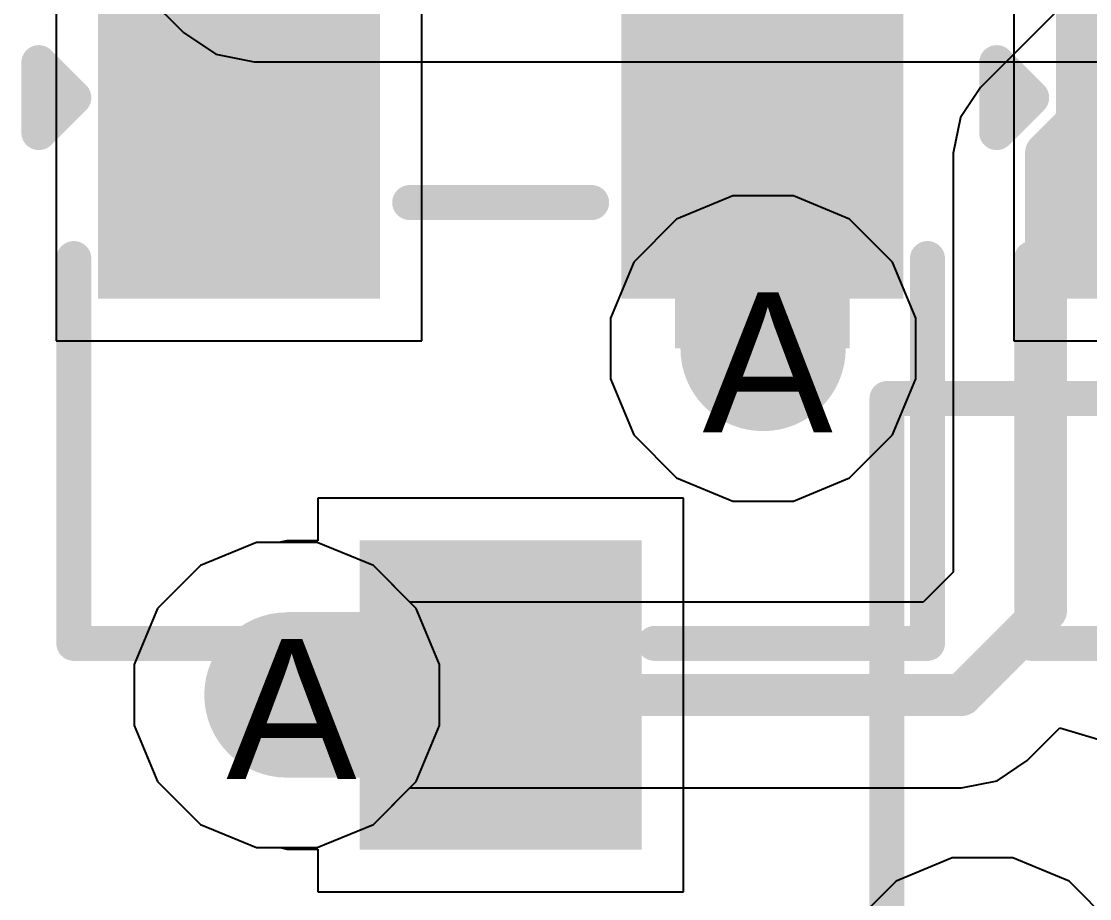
# Model space of a CAD drawing. Header units: inches. Extents: x 0 to 5271, y 0 to 5417.
# Drawn here: x 114.501 to 118.379, y 47.425 to 50.609 of the extents above; entities that cross this region are included whole.
import ezdxf

# ---------------------------------------------------------------- set-up
doc = ezdxf.new("R2010")
doc.units = ezdxf.units.IN
for name, color, linetype in [('Bottom Layer', 5, 'Continuous'), ('Bottom Overlay', 54, 'Continuous'), ('Bottom Paste', 16, 'Continuous'), ('Bottom Solder', 6, 'Continuous'), ('Drill Drawing', 1, 'Continuous'), ('L2_GND1', 16, 'Continuous'), ('L3_SIG1', 76, 'Continuous'), ('L4_PWR', 90, 'Continuous'), ('L5_GND2', 156, 'Continuous'), ('L6_SIG2', 130, 'Continuous'), ('L7_GND3', 216, 'Continuous'), ('Top Layer', 1, 'Continuous'), ('Top Overlay', 2, 'Continuous'), ('Via Holes', 16, 'Continuous')]:
    doc.layers.add(name, color=color, linetype=linetype)
doc.styles.add('Arial', font='', dxfattribs={"height": 0.2})
doc.styles.get('Arial').set_extended_font_data('Arial')

# ---------------------------------------------------------------- blocks, each defined once
blk = doc.blocks.new('A7682E_268')
at = {"layer": 'Top Overlay'}
for points in [[(-9.8, -9.8, 0.127, 0.127, 0), (-9.8, 9.7999, 0.127, 0.127, 0)], [(-9.8, 9.7999, 0.127, 0.127, 0), (9.8, 9.7999, 0.127, 0.127, 0)]]:
    blk.add_lwpolyline(points, format="xyseb", dxfattribs=at)
blk.add_lwpolyline([(-9.8318, 9.7999, 0.0635, 0.0635, 1), (-9.7683, 9.7999, 0.0635, 0.0635, 1)], format="xyseb", close=True, dxfattribs=at)
blk.add_lwpolyline([(-9.8318, 9.7999, 0.0635, 0.0635, 1), (-9.7683, 9.7999, 0.0635, 0.0635, 1)], format="xyseb", close=True, dxfattribs=at)
blk = doc.blocks.new('SOT_23_B_507')
at = {"layer": 'Bottom Layer'}
for points in [[(-1.36, 1.46), (-0.54, 1.46), (-0.54, 0.54), (-1.36, 0.54)], [(0.54, 1.46), (1.36, 1.46), (1.36, 0.54), (0.54, 0.54)], [(-0.41, -0.54), (0.41, -0.54), (0.41, -1.46), (-0.41, -1.46)]]:
    blk.add_hatch(color=5, dxfattribs=at).paths.add_polyline_path(points)
at = {"layer": 'Bottom Paste'}
for points in [[(-1.36, 1.46), (-0.54, 1.46), (-0.54, 0.54), (-1.36, 0.54)], [(0.54, 1.46), (1.36, 1.46), (1.36, 0.54), (0.54, 0.54)], [(-0.41, -0.54), (0.41, -0.54), (0.41, -1.46), (-0.41, -1.46)]]:
    blk.add_hatch(color=16, dxfattribs=at).paths.add_polyline_path(points)
at = {"layer": 'Bottom Solder'}
for points in [[(-1.4616, 1.5616), (-0.4384, 1.5616), (-0.4384, 0.4384), (-1.4616, 0.4384)], [(0.4384, 1.5616), (1.4616, 1.5616), (1.4616, 0.4384), (0.4384, 0.4384)], [(-0.5116, -0.4384), (0.5116, -0.4384), (0.5116, -1.5616), (-0.5116, -1.5616)]]:
    blk.add_hatch(color=6, dxfattribs=at).paths.add_polyline_path(points)
at = {"layer": 'Bottom Overlay'}
for points in [[(-1.6764, 1.2954, 0.127, 0.127, 0), (-1.5494, 1.1684, 0.127, 0.127, 0)], [(-1.6764, 1.0414, 0.127, 0.127, 0), (-1.6764, 1.2954, 0.127, 0.127, 0)], [(-1.6764, 1.0414, 0.127, 0.127, 0), (-1.5494, 1.1684, 0.127, 0.127, 0)], [(-0.3302, 0.7874, 0.127, 0.127, 0), (0.3302, 0.7874, 0.127, 0.127, 0)], [(-1.5494, -0.8128, 0.127, 0.127, 0), (-1.5494, 0.5842, 0.127, 0.127, 0)], [(1.5494, -0.8128, 0.127, 0.127, 0), (1.5494, 0.5842, 0.127, 0.127, 0)], [(-1.5494, -0.8128, 0.127, 0.127, 0), (-0.5588, -0.8128, 0.127, 0.127, 0)], [(0.5588, -0.8128, 0.127, 0.127, 0), (1.5494, -0.8128, 0.127, 0.127, 0)]]:
    blk.add_lwpolyline(points, format="xyseb", dxfattribs=at)
for points in [[(-1.7082, 1.2954, 0.0635, 0.0635, 1), (-1.6447, 1.2954, 0.0635, 0.0635, 1)], [(-1.7082, 1.2954, 0.0635, 0.0635, 1), (-1.6447, 1.2954, 0.0635, 0.0635, 1)], [(-1.5812, 1.1684, 0.0635, 0.0635, 1), (-1.5177, 1.1684, 0.0635, 0.0635, 1)], [(-1.5812, 1.1684, 0.0635, 0.0635, 1), (-1.5177, 1.1684, 0.0635, 0.0635, 1)], [(-1.7082, 1.0414, 0.0635, 0.0635, 1), (-1.6447, 1.0414, 0.0635, 0.0635, 1)], [(-1.7082, 1.0414, 0.0635, 0.0635, 1), (-1.6447, 1.0414, 0.0635, 0.0635, 1)], [(-0.362, 0.7874, 0.0635, 0.0635, 1), (-0.2985, 0.7874, 0.0635, 0.0635, 1)], [(0.2984, 0.7874, 0.0635, 0.0635, 1), (0.3619, 0.7874, 0.0635, 0.0635, 1)], [(-1.5812, 0.5842, 0.0635, 0.0635, 1), (-1.5177, 0.5842, 0.0635, 0.0635, 1)], [(1.5176, 0.5842, 0.0635, 0.0635, 1), (1.5811, 0.5842, 0.0635, 0.0635, 1)], [(-1.5812, -0.8128, 0.0635, 0.0635, 1), (-1.5177, -0.8128, 0.0635, 0.0635, 1)], [(-1.5812, -0.8128, 0.0635, 0.0635, 1), (-1.5177, -0.8128, 0.0635, 0.0635, 1)], [(-0.5906, -0.8128, 0.0635, 0.0635, 1), (-0.5271, -0.8128, 0.0635, 0.0635, 1)], [(0.527, -0.8128, 0.0635, 0.0635, 1), (0.5905, -0.8128, 0.0635, 0.0635, 1)], [(1.5176, -0.8128, 0.0635, 0.0635, 1), (1.5811, -0.8128, 0.0635, 0.0635, 1)], [(1.5176, -0.8128, 0.0635, 0.0635, 1), (1.5811, -0.8128, 0.0635, 0.0635, 1)]]:
    blk.add_lwpolyline(points, format="xyseb", close=True, dxfattribs=at)
blk = doc.blocks.new('SOT_23_B_508')
at = {"layer": 'Bottom Layer'}
for points in [[(-1.36, 1.46), (-0.54, 1.46), (-0.54, 0.54), (-1.36, 0.54)], [(0.54, 1.46), (1.36, 1.46), (1.36, 0.54), (0.54, 0.54)], [(-0.41, -0.54), (0.41, -0.54), (0.41, -1.46), (-0.41, -1.46)]]:
    blk.add_hatch(color=5, dxfattribs=at).paths.add_polyline_path(points)
at = {"layer": 'Bottom Paste'}
for points in [[(-1.36, 1.46), (-0.54, 1.46), (-0.54, 0.54), (-1.36, 0.54)], [(0.54, 1.46), (1.36, 1.46), (1.36, 0.54), (0.54, 0.54)], [(-0.41, -0.54), (0.41, -0.54), (0.41, -1.46), (-0.41, -1.46)]]:
    blk.add_hatch(color=16, dxfattribs=at).paths.add_polyline_path(points)
at = {"layer": 'Bottom Solder'}
for points in [[(-1.4616, 1.5616), (-0.4384, 1.5616), (-0.4384, 0.4384), (-1.4616, 0.4384)], [(0.4384, 1.5616), (1.4616, 1.5616), (1.4616, 0.4384), (0.4384, 0.4384)], [(-0.5116, -0.4384), (0.5116, -0.4384), (0.5116, -1.5616), (-0.5116, -1.5616)]]:
    blk.add_hatch(color=6, dxfattribs=at).paths.add_polyline_path(points)
at = {"layer": 'Bottom Overlay'}
for points in [[(-1.6764, 1.2954, 0.127, 0.127, 0), (-1.5494, 1.1684, 0.127, 0.127, 0)], [(-1.6764, 1.0414, 0.127, 0.127, 0), (-1.6764, 1.2954, 0.127, 0.127, 0)], [(-1.6764, 1.0414, 0.127, 0.127, 0), (-1.5494, 1.1684, 0.127, 0.127, 0)], [(-0.3302, 0.7874, 0.127, 0.127, 0), (0.3302, 0.7874, 0.127, 0.127, 0)], [(-1.5494, -0.8128, 0.127, 0.127, 0), (-1.5494, 0.5842, 0.127, 0.127, 0)], [(1.5494, -0.8128, 0.127, 0.127, 0), (1.5494, 0.5842, 0.127, 0.127, 0)], [(-1.5494, -0.8128, 0.127, 0.127, 0), (-0.5588, -0.8128, 0.127, 0.127, 0)], [(0.5588, -0.8128, 0.127, 0.127, 0), (1.5494, -0.8128, 0.127, 0.127, 0)]]:
    blk.add_lwpolyline(points, format="xyseb", dxfattribs=at)
for points in [[(-1.7081, 1.2954, 0.0635, 0.0635, 1), (-1.6446, 1.2954, 0.0635, 0.0635, 1)], [(-1.7081, 1.2954, 0.0635, 0.0635, 1), (-1.6446, 1.2954, 0.0635, 0.0635, 1)], [(-1.5811, 1.1684, 0.0635, 0.0635, 1), (-1.5176, 1.1684, 0.0635, 0.0635, 1)], [(-1.5811, 1.1684, 0.0635, 0.0635, 1), (-1.5176, 1.1684, 0.0635, 0.0635, 1)], [(-1.7081, 1.0414, 0.0635, 0.0635, 1), (-1.6446, 1.0414, 0.0635, 0.0635, 1)], [(-1.7081, 1.0414, 0.0635, 0.0635, 1), (-1.6446, 1.0414, 0.0635, 0.0635, 1)], [(-0.3619, 0.7874, 0.0635, 0.0635, 1), (-0.2984, 0.7874, 0.0635, 0.0635, 1)], [(0.2985, 0.7874, 0.0635, 0.0635, 1), (0.362, 0.7874, 0.0635, 0.0635, 1)], [(-1.5811, 0.5842, 0.0635, 0.0635, 1), (-1.5176, 0.5842, 0.0635, 0.0635, 1)], [(1.5177, 0.5842, 0.0635, 0.0635, 1), (1.5812, 0.5842, 0.0635, 0.0635, 1)], [(-1.5811, -0.8128, 0.0635, 0.0635, 1), (-1.5176, -0.8128, 0.0635, 0.0635, 1)], [(-1.5811, -0.8128, 0.0635, 0.0635, 1), (-1.5176, -0.8128, 0.0635, 0.0635, 1)], [(-0.5905, -0.8128, 0.0635, 0.0635, 1), (-0.527, -0.8128, 0.0635, 0.0635, 1)], [(0.5271, -0.8128, 0.0635, 0.0635, 1), (0.5906, -0.8128, 0.0635, 0.0635, 1)], [(1.5177, -0.8128, 0.0635, 0.0635, 1), (1.5812, -0.8128, 0.0635, 0.0635, 1)], [(1.5177, -0.8128, 0.0635, 0.0635, 1), (1.5812, -0.8128, 0.0635, 0.0635, 1)]]:
    blk.add_lwpolyline(points, format="xyseb", close=True, dxfattribs=at)

msp = doc.modelspace()

# ---------------------------------------------------------------- hatches: boundary and pattern name
at = {"layer": 'Bottom Layer'}
for points in [[(114.9733, 50.1642), (115.6083, 50.1642), (115.6083, 51.6564), (114.9733, 51.6564)], [(117.5083, 50.2055), (116.8733, 50.2055), (116.8733, 49.4219), (117.5083, 49.4219)], [(116.2425, 47.8641), (116.2425, 48.4652), (115.4649, 48.4652), (115.4649, 47.8641)]]:
    msp.add_hatch(color=5, dxfattribs=at).paths.add_polyline_path(points)
h = msp.add_hatch(color=5, dxfattribs=at)
edge = h.paths.add_edge_path()
edge.add_arc((117.1935, 49.4219), 0.3, 0, 360)
h = msp.add_hatch(color=5, dxfattribs=at)
edge = h.paths.add_edge_path()
edge.add_arc((115.4649, 48.1641), 0.3, 0, 360)
at = {"layer": 'L2_GND1'}
h = msp.add_hatch(color=16, dxfattribs=at)
edge = h.paths.add_edge_path()
edge.add_arc((117.1935, 49.4219), 0.3, 0, 360)
h = msp.add_hatch(color=16, dxfattribs=at)
edge = h.paths.add_edge_path()
edge.add_arc((115.4649, 48.1641), 0.3, 0, 360)
at = {"layer": 'L3_SIG1'}
h = msp.add_hatch(color=76, dxfattribs=at)
edge = h.paths.add_edge_path()
edge.add_arc((117.1935, 49.4219), 0.3, 0, 360)
h = msp.add_hatch(color=76, dxfattribs=at)
edge = h.paths.add_edge_path()
edge.add_arc((115.4649, 48.1641), 0.3, 0, 360)
at = {"layer": 'L4_PWR'}
h = msp.add_hatch(color=90, dxfattribs=at)
edge = h.paths.add_edge_path()
edge.add_arc((117.1935, 49.4219), 0.3, 0, 360)
h = msp.add_hatch(color=90, dxfattribs=at)
edge = h.paths.add_edge_path()
edge.add_arc((115.4649, 48.1641), 0.3, 0, 360)
at = {"layer": 'L5_GND2'}
h = msp.add_hatch(color=156, dxfattribs=at)
edge = h.paths.add_edge_path()
edge.add_arc((117.1935, 49.4219), 0.3, 0, 360)
h = msp.add_hatch(color=156, dxfattribs=at)
edge = h.paths.add_edge_path()
edge.add_arc((115.4649, 48.1641), 0.3, 0, 360)
at = {"layer": 'L6_SIG2'}
h = msp.add_hatch(color=130, dxfattribs=at)
edge = h.paths.add_edge_path()
edge.add_arc((117.1935, 49.4219), 0.3, 0, 360)
h = msp.add_hatch(color=130, dxfattribs=at)
edge = h.paths.add_edge_path()
edge.add_arc((115.4649, 48.1641), 0.3, 0, 360)
at = {"layer": 'L7_GND3'}
h = msp.add_hatch(color=216, dxfattribs=at)
edge = h.paths.add_edge_path()
edge.add_arc((117.1935, 49.4219), 0.3, 0, 360)
h = msp.add_hatch(color=216, dxfattribs=at)
edge = h.paths.add_edge_path()
edge.add_arc((115.4649, 48.1641), 0.3, 0, 360)
at = {"layer": 'Top Layer'}
h = msp.add_hatch(color=1, dxfattribs=at)
edge = h.paths.add_edge_path()
edge.add_arc((117.1935, 49.4219), 0.3, 0, 360)
h = msp.add_hatch(color=1, dxfattribs=at)
edge = h.paths.add_edge_path()
edge.add_arc((115.4649, 48.1641), 0.3, 0, 360)
at = {"layer": 'Via Holes'}
h = msp.add_hatch(color=7, dxfattribs=at)
edge = h.paths.add_edge_path()
edge.add_arc((117.1935, 49.4219), 0.15, 0, 360)
h = msp.add_hatch(color=7, dxfattribs=at)
edge = h.paths.add_edge_path()
edge.add_arc((115.4649, 48.1641), 0.15, 0, 360)

# ---------------------------------------------------------------- linework, layer by layer
at = {"layer": 'Bottom Layer'}
for p, q in [((115.9548, 49.4502), (115.9548, 50.8782)), ((114.6268, 50.8764), (114.6268, 49.4502)), ((118.104, 50.8764), (118.104, 49.4502)), ((114.6268, 49.4502), (115.9548, 49.4502)), ((118.104, 49.4502), (119.432, 49.4502)), ((116.9049, 48.8782), (115.5769, 48.8782)), ((115.5769, 48.8782), (115.5769, 48.7241)), ((116.9049, 47.4502), (116.9049, 48.8782)), ((115.3547, 48.7181), (115.1511, 48.6338)), ((115.4345, 48.7181), (115.3547, 48.7181)), ((115.4649, 48.7241), (115.4345, 48.7181)), ((115.5769, 48.7241), (115.4649, 48.7241)), ((115.1511, 48.6338), (114.9953, 48.4779)), ((114.9953, 48.4779), (114.9109, 48.2743)), ((114.9109, 48.2743), (114.9109, 48.0539)), ((114.9109, 48.0539), (114.9953, 47.8503)), ((114.9953, 47.8503), (115.1511, 47.6944)), ((115.1511, 47.6944), (115.3547, 47.6101)), ((115.3547, 47.6101), (115.4399, 47.6101)), ((115.4399, 47.6101), (115.4649, 47.6051)), ((115.4649, 47.6051), (115.5769, 47.6051)), ((115.5769, 47.6051), (115.5769, 47.4502)), ((115.5769, 47.4502), (116.9049, 47.4502))]:
    msp.add_line(p, q, dxfattribs=at)
at = {"layer": 'L2_GND1'}
for p, q in [((115.3547, 48.7181), (115.1511, 48.6338)), ((115.5751, 48.7181), (115.3547, 48.7181)), ((115.7788, 48.6338), (115.5751, 48.7181)), ((115.1511, 48.6338), (114.9953, 48.4779)), ((115.9346, 48.4779), (115.7788, 48.6338)), ((114.9953, 48.4779), (114.9109, 48.2743)), ((116.0189, 48.2743), (115.9346, 48.4779)), ((114.9109, 48.2743), (114.9109, 48.0539)), ((116.0189, 48.0539), (116.0189, 48.2743)), ((114.9109, 48.0539), (114.9953, 47.8503)), ((115.9346, 47.8503), (116.0189, 48.0539)), ((114.9953, 47.8503), (115.1511, 47.6944)), ((115.7788, 47.6944), (115.9346, 47.8503)), ((115.1511, 47.6944), (115.3547, 47.6101)), ((115.5751, 47.6101), (115.7788, 47.6944)), ((115.3547, 47.6101), (115.5751, 47.6101))]:
    msp.add_line(p, q, dxfattribs=at)
at = {"layer": 'L3_SIG1'}
for p, q in [((114.7847, 50.8737), (115.0894, 50.569)), ((115.0894, 50.569), (115.0894, 50.569)), ((115.0894, 50.569), (115.2071, 50.4904)), ((115.2071, 50.4904), (115.3458, 50.4628)), ((115.3458, 50.4628), (115.3458, 50.4628)), ((115.3458, 50.4628), (122.0893, 50.4628)), ((115.3547, 48.7181), (115.1511, 48.6338)), ((115.5751, 48.7181), (115.3547, 48.7181)), ((115.7788, 48.6338), (115.5751, 48.7181)), ((115.1511, 48.6338), (114.9953, 48.4779)), ((115.9346, 48.4779), (115.7788, 48.6338)), ((114.9953, 48.4779), (114.9109, 48.2743)), ((116.0189, 48.2743), (115.9346, 48.4779)), ((114.9109, 48.2743), (114.9109, 48.0539)), ((116.0189, 48.0539), (116.0189, 48.2743)), ((114.9109, 48.0539), (114.9953, 47.8503)), ((115.9346, 47.8503), (116.0189, 48.0539)), ((114.9953, 47.8503), (115.1511, 47.6944)), ((115.7788, 47.6944), (115.9346, 47.8503)), ((115.1511, 47.6944), (115.3547, 47.6101)), ((115.5751, 47.6101), (115.7788, 47.6944)), ((115.3547, 47.6101), (115.5751, 47.6101))]:
    msp.add_line(p, q, dxfattribs=at)
at = {"layer": 'L4_PWR'}
for p, q in [((117.0833, 49.9759), (116.8796, 49.8916)), ((117.3037, 49.9759), (117.0833, 49.9759)), ((117.5073, 49.8916), (117.3037, 49.9759)), ((116.8796, 49.8916), (116.7238, 49.7357)), ((117.6631, 49.7357), (117.5073, 49.8916)), ((116.7238, 49.7357), (116.6395, 49.5321)), ((117.7475, 49.5321), (117.6631, 49.7357)), ((116.6395, 49.5321), (116.6395, 49.3117)), ((117.7475, 49.3117), (117.7475, 49.5321)), ((116.6395, 49.3117), (116.7238, 49.1081)), ((117.6631, 49.1081), (117.7475, 49.3117)), ((116.7238, 49.1081), (116.8796, 48.9522)), ((117.5073, 48.9522), (117.6631, 49.1081)), ((116.8796, 48.9522), (117.0833, 48.8679)), ((117.3037, 48.8679), (117.5073, 48.9522)), ((117.0833, 48.8679), (117.3037, 48.8679)), ((115.3547, 48.7181), (115.1511, 48.6338)), ((115.5751, 48.7181), (115.3547, 48.7181)), ((115.7788, 48.6338), (115.5751, 48.7181)), ((115.1511, 48.6338), (114.9953, 48.4779)), ((115.9346, 48.4779), (115.7788, 48.6338)), ((114.9953, 48.4779), (114.9109, 48.2743)), ((116.0189, 48.2743), (115.9346, 48.4779)), ((114.9109, 48.2743), (114.9109, 48.0539)), ((116.0189, 48.0539), (116.0189, 48.2743)), ((114.9109, 48.0539), (114.9953, 47.8503)), ((115.9346, 47.8503), (116.0189, 48.0539)), ((114.9953, 47.8503), (115.1511, 47.6944)), ((115.7788, 47.6944), (115.9346, 47.8503)), ((115.1511, 47.6944), (115.3547, 47.6101)), ((115.5751, 47.6101), (115.7788, 47.6944)), ((115.3547, 47.6101), (115.5751, 47.6101)), ((117.88, 47.5726), (117.6764, 47.4882)), ((118.1004, 47.5726), (117.88, 47.5726)), ((118.304, 47.4882), (118.1004, 47.5726)), ((117.6764, 47.4882), (117.5205, 47.3324)), ((118.4599, 47.3324), (118.304, 47.4882))]:
    msp.add_line(p, q, dxfattribs=at)
at = {"layer": 'L5_GND2'}
for p, q in [((115.3547, 48.7181), (115.1511, 48.6338)), ((115.5751, 48.7181), (115.3547, 48.7181)), ((115.7788, 48.6338), (115.5751, 48.7181)), ((115.1511, 48.6338), (114.9953, 48.4779)), ((115.9346, 48.4779), (115.7788, 48.6338)), ((114.9953, 48.4779), (114.9109, 48.2743)), ((116.0189, 48.2743), (115.9346, 48.4779)), ((114.9109, 48.2743), (114.9109, 48.0539)), ((116.0189, 48.0539), (116.0189, 48.2743)), ((114.9109, 48.0539), (114.9953, 47.8503)), ((115.9346, 47.8503), (116.0189, 48.0539)), ((114.9953, 47.8503), (115.1511, 47.6944)), ((115.7788, 47.6944), (115.9346, 47.8503)), ((115.1511, 47.6944), (115.3547, 47.6101)), ((115.5751, 47.6101), (115.7788, 47.6944)), ((115.3547, 47.6101), (115.5751, 47.6101))]:
    msp.add_line(p, q, dxfattribs=at)
at = {"layer": 'L6_SIG2'}
for p, q in [((115.3547, 48.7181), (115.1511, 48.6338)), ((115.5751, 48.7181), (115.3547, 48.7181)), ((115.7788, 48.6338), (115.5751, 48.7181)), ((115.1511, 48.6338), (114.9953, 48.4779)), ((115.9346, 48.4779), (115.7788, 48.6338)), ((114.9953, 48.4779), (114.9109, 48.2743)), ((116.0189, 48.2743), (115.9346, 48.4779)), ((114.9109, 48.2743), (114.9109, 48.0539)), ((116.0189, 48.0539), (116.0189, 48.2743)), ((114.9109, 48.0539), (114.9953, 47.8503)), ((115.9346, 47.8503), (116.0189, 48.0539)), ((114.9953, 47.8503), (115.1511, 47.6944)), ((115.7788, 47.6944), (115.9346, 47.8503)), ((115.1511, 47.6944), (115.3547, 47.6101)), ((115.5751, 47.6101), (115.7788, 47.6944)), ((115.3547, 47.6101), (115.5751, 47.6101))]:
    msp.add_line(p, q, dxfattribs=at)
at = {"layer": 'L7_GND3'}
for p, q in [((115.3547, 48.7181), (115.1511, 48.6338)), ((115.5751, 48.7181), (115.3547, 48.7181)), ((115.7788, 48.6338), (115.5751, 48.7181)), ((115.1511, 48.6338), (114.9953, 48.4779)), ((115.9346, 48.4779), (115.7788, 48.6338)), ((114.9953, 48.4779), (114.9109, 48.2743)), ((116.0189, 48.2743), (115.9346, 48.4779)), ((114.9109, 48.2743), (114.9109, 48.0539)), ((116.0189, 48.0539), (116.0189, 48.2743)), ((114.9109, 48.0539), (114.9953, 47.8503)), ((115.9346, 47.8503), (116.0189, 48.0539)), ((114.9953, 47.8503), (115.1511, 47.6944)), ((115.7788, 47.6944), (115.9346, 47.8503)), ((115.1511, 47.6944), (115.3547, 47.6101)), ((115.5751, 47.6101), (115.7788, 47.6944)), ((115.3547, 47.6101), (115.5751, 47.6101))]:
    msp.add_line(p, q, dxfattribs=at)
at = {"layer": 'Top Layer'}
for p, q in [((118.3697, 50.7564), (117.9825, 50.3692)), ((117.9825, 50.3692), (117.9095, 50.26)), ((117.9095, 50.26), (117.8839, 50.1312)), ((117.8839, 50.1312), (117.8839, 48.6102)), ((115.3547, 48.7181), (115.1511, 48.6338)), ((115.5751, 48.7181), (115.3547, 48.7181)), ((115.7788, 48.6338), (115.5751, 48.7181)), ((115.1511, 48.6338), (114.9953, 48.4779)), ((115.9117, 48.5008), (115.7788, 48.6338)), ((117.8839, 48.6102), (117.7745, 48.5008)), ((114.9953, 48.4779), (114.9109, 48.2743)), ((117.7745, 48.5008), (115.9117, 48.5008)), ((114.9109, 48.2743), (114.9109, 48.0539)), ((114.9109, 48.0539), (114.9953, 47.8503)), ((118.152, 47.926), (118.2707, 48.0447)), ((118.2707, 48.0447), (118.4089, 48.0034)), ((118.0427, 47.8531), (118.152, 47.926)), ((114.9953, 47.8503), (115.1511, 47.6944)), ((115.7788, 47.6944), (115.9117, 47.8274)), ((115.9117, 47.8274), (117.9139, 47.8274)), ((117.9139, 47.8274), (118.0427, 47.8531)), ((115.1511, 47.6944), (115.3547, 47.6101)), ((115.5751, 47.6101), (115.7788, 47.6944)), ((115.3547, 47.6101), (115.5751, 47.6101))]:
    msp.add_line(p, q, dxfattribs=at)
for points in [[(118.2206, 50.1312, 0.1524, 0.1524, 0), (118.7755, 50.6861, 0.1524, 0.1524, 0)], [(118.2206, 48.4708, 0.1524, 0.1524, 0), (118.2206, 50.1312, 0.1524, 0.1524, 0)], [(117.9139, 48.1641, 0.1524, 0.1524, 0), (118.2206, 48.4708, 0.1524, 0.1524, 0)], [(115.4649, 48.1641, 0.1524, 0.1524, 0), (117.9139, 48.1641, 0.1524, 0.1524, 0)]]:
    msp.add_lwpolyline(points, format="xyseb", dxfattribs=at)
for points in [[(118.1825, 50.1312, 0.0762, 0.0762, 1), (118.2587, 50.1312, 0.0762, 0.0762, 1)], [(118.1825, 50.1312, 0.0762, 0.0762, 1), (118.2587, 50.1312, 0.0762, 0.0762, 1)], [(118.1825, 48.4708, 0.0762, 0.0762, 1), (118.2587, 48.4708, 0.0762, 0.0762, 1)], [(118.1825, 48.4708, 0.0762, 0.0762, 1), (118.2587, 48.4708, 0.0762, 0.0762, 1)], [(115.4268, 48.1641, 0.0762, 0.0762, 1), (115.503, 48.1641, 0.0762, 0.0762, 1)], [(117.8758, 48.1641, 0.0762, 0.0762, 1), (117.952, 48.1641, 0.0762, 0.0762, 1)], [(117.8758, 48.1641, 0.0762, 0.0762, 1), (117.952, 48.1641, 0.0762, 0.0762, 1)]]:
    msp.add_lwpolyline(points, format="xyseb", close=True, dxfattribs=at)

# ---------------------------------------------------------------- block references
for name, p in [('SOT_23_B_508', (116.2408, 49.1642)), ('SOT_23_B_507', (119.7179, 49.1642)), ('A7682E_268', (127.4432, 39.4404))]:
    msp.add_blockref(name, p)

# ---------------------------------------------------------------- texts
at = {"layer": 'Drill Drawing', "style": 'Arial'}
for p in [(116.9734, 49.1172), (115.2449, 47.8594)]:
    msp.add_text('A', height=0.508, dxfattribs=at).set_placement(p)

doc.saveas('drawing.dxf')
